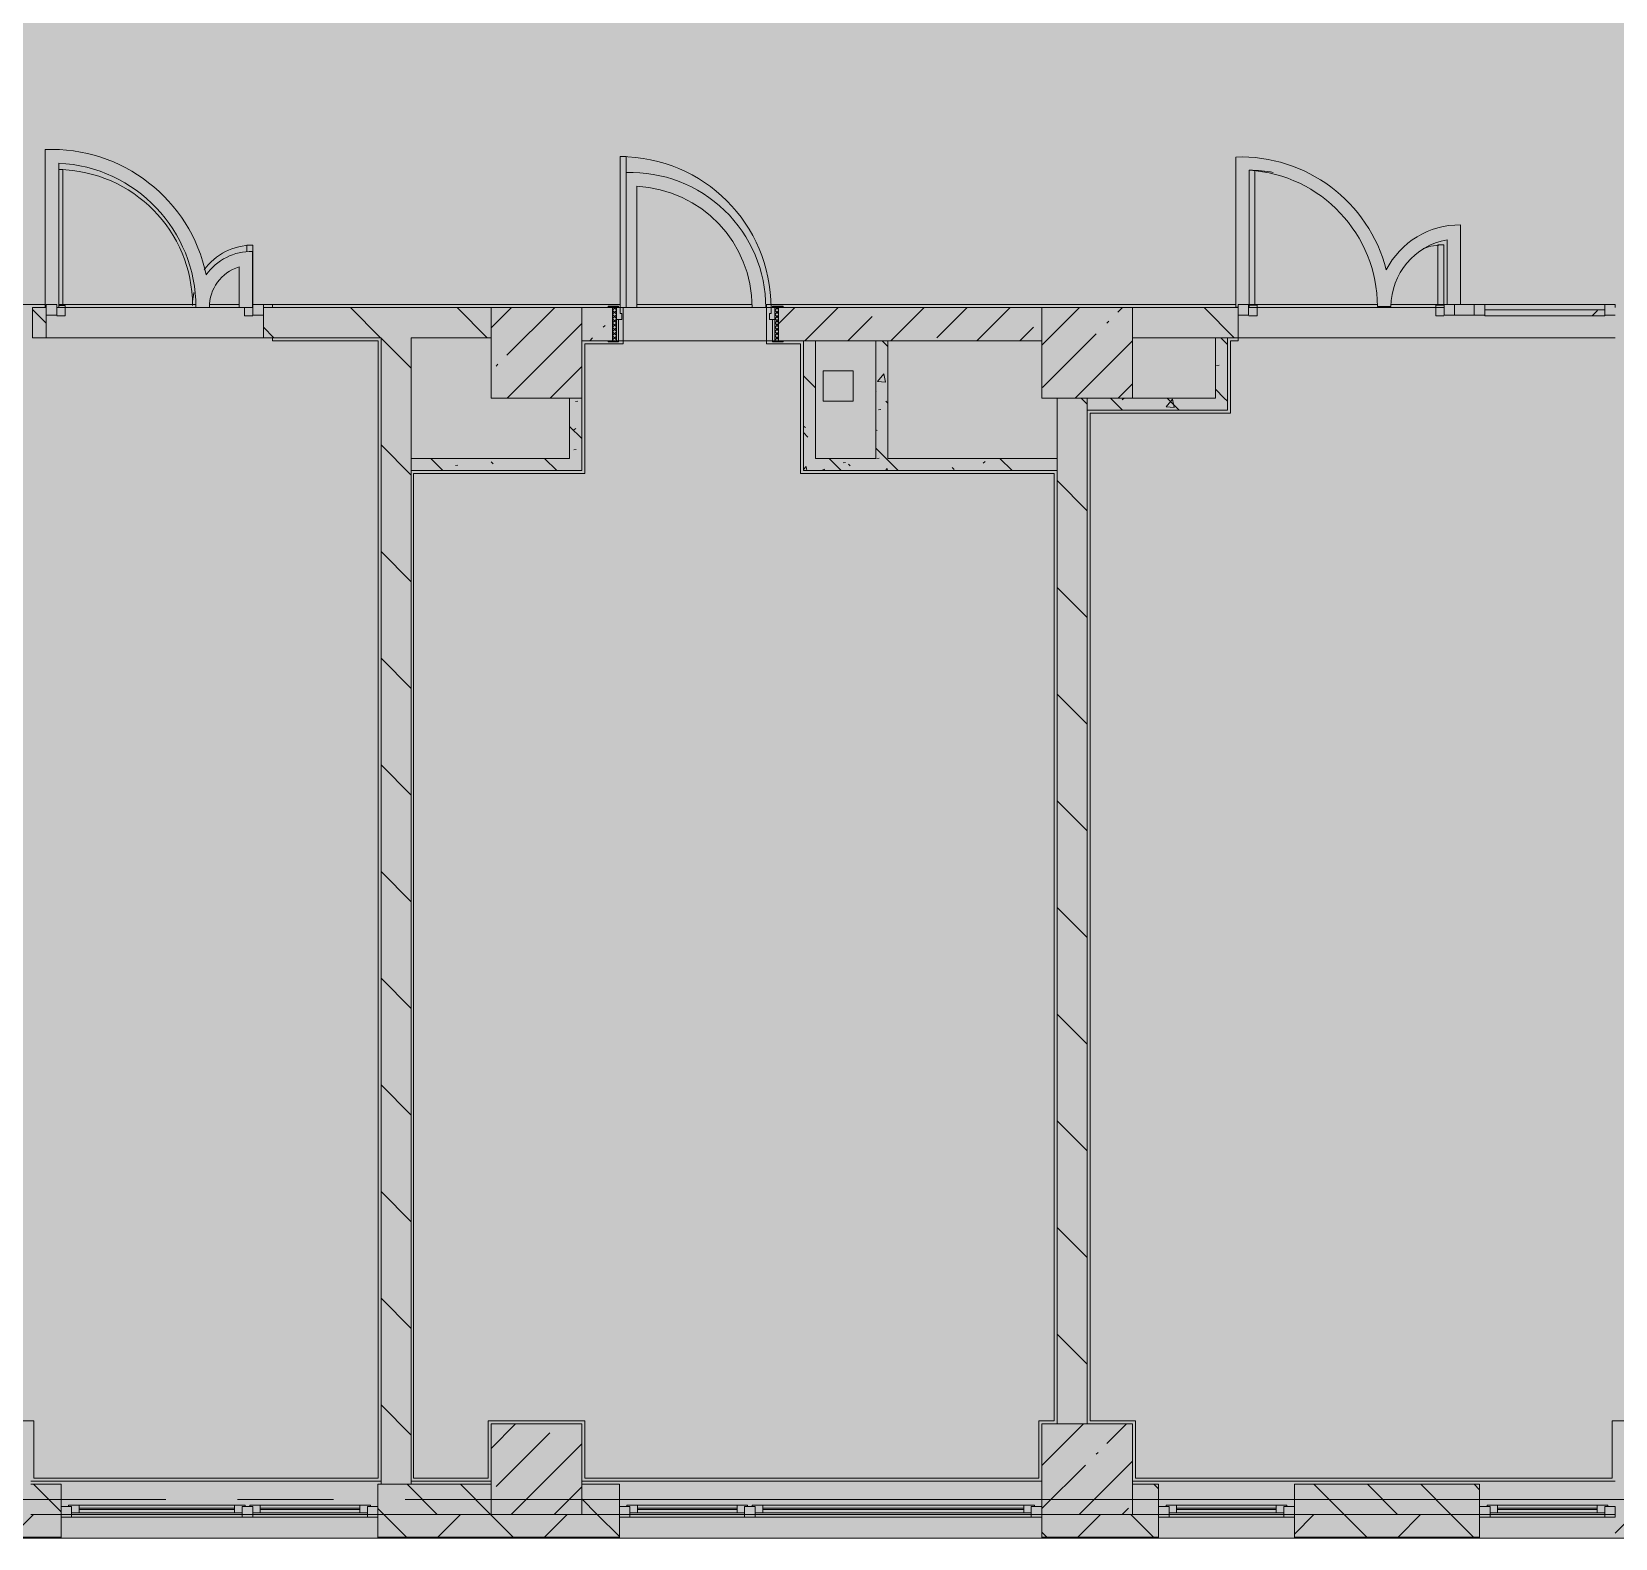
# Model space of a CAD drawing. Header units: millimetres. Extents: x 2623 to 211276, y -8553 to 29000.
# Drawn here: x 106781 to 117276, y -258 to 9728 of the extents above; entities that cross this region are included whole.
import ezdxf

# ---------------------------------------------------------------- set-up
doc = ezdxf.new("R2010")
doc.units = ezdxf.units.MM
doc.linetypes.add('Осевая', pattern=[3175, 635, -476.25, 1587.5, -476.25])
doc.layers.add('A-DETL-GENF-7', color=7, linetype='Continuous', lineweight=9, true_color=0xc0c0c0, transparency=0.4)
for name, color, linetype, lineweight, true_color in [('A-DETL-GENF-8', 7, 'Continuous', 5, 0xb7b7b7), ('A-DOOR-3', 7, 'Continuous', 5, 0xaaaaaa), ('A-DOOR-4', 7, 'Continuous', 5, 0xe2e2e2), ('A-DOOR-5', 7, 'Continuous', 5, 0xb7b7b7), ('A-DOOR-FRAM-3', 7, 'Continuous', 5, 0xe2e2e2), ('A-DOOR-FRAM-4', 7, 'Continuous', 5, 0xaaaaaa), ('A-DOOR-FRAM-5', 7, 'Continuous', 5, 0xb7b7b7), ('A-FLOR-2', 7, 'Continuous', 5, 0xb7b7b7), ('A-GLAZ-2', 7, 'Continuous', 5, 0x737373), ('A-GLAZ-CURT-2', 7, 'Continuous', 5, 0x737373), ('A-GLAZ-CWMG-3', 7, 'Continuous', 5, 0x737373), ('A-WALL-4', 7, 'Continuous', 5, 0x737373), ('A-WALL-5', 7, 'Continuous', 9, 0x737373), ('I-WALL-4', 7, 'Continuous', 5, 0x737373), ('I-WALL-5', 7, 'Continuous', 5, 0x787878), ('S-COLS-1', 7, 'Continuous', 5, 0x737373)]:
    doc.layers.add(name, color=color, linetype=linetype, lineweight=lineweight, true_color=true_color)
for name, color, linetype, lineweight in [('A-GLAZ-CURT-1', 7, 'Continuous', 5), ('A-WALL-3', 7, 'Continuous', 5), ('I-WALL-3', 7, 'Continuous', 5), ('S-COLS-2', 7, 'Continuous', 5), ('Оси', 7, 'Continuous', 9), ('Оси-2', 7, 'Осевая', 9)]:
    doc.layers.add(name, color=color, linetype=linetype, lineweight=lineweight)
pattern_1 = [(135, (84266.1, 0), (-353.5534, -353.5534), [])]
pattern_2 = [(135, (84266.1, 0), (-377.171, -377.171), [533.4, -88.9, 17.78, -88.9]), (135, (84266.1, 376.94), (-377.171, -377.171), []), (50, (84266.1, 0), (637.6445, -55.787), [66.675, -733.425]), (355, (84266.1, 0), (-123.35, 668.699), [53.34, -586.74]), (100.451, (84319.2, -4.65), (514.299, 612.908), [56.665, -623.315]), (46.184, (84266.1, 177.8), (948.776, -147.15), [100.012, -1100.137]), (96.636, (84345.2, 165.5), (830.91, 865.997), [84.998, -934.973]), (351.184, (84266.1, 177.8), (830.918, 865.988), [80.01, -880.11]), (21, (84355, 133.35), (530.651, -357.928), [66.675, -733.425]), (326, (84355, 133.35), (216.308, 644.658), [53.34, -586.74]), (71.451, (84399.2, 103.5), (746.96, 286.724), [56.665, -623.315]), (37.5, (84266.1, 0), (10.8105, 295.9426), [16.764, -562.864, 16.764, -578.866, -588.962]), (37.5, (84266.1, 0), (10.8105, 295.9426), [-1175.258, 16.764, -572.198]), (7.5, (84266.1, 0), (233.869, 350.6318), [16.764, -322.834, 16.764, -549.529, -224.472]), (7.5, (84266.1, 0), (233.869, 350.6318), [-905.891, 16.764, -207.708]), (327.5, (84067.84, 0), (474.5678, -20.0513), [16.764, -205.486, 16.764, -676.656, -920.115]), (327.5, (84067.84, 0), (474.5678, -20.0513), [-915.67, 16.764, -903.351]), (317.5, (83978.94, 0), (518.452, 88.9934), [16.764, -272.161, 16.764, -443.738, -653.415]), (317.5, (83978.94, 0), (518.452, 88.9934), [-749.427, 16.764, -636.651])]

# ---------------------------------------------------------------- blocks, each defined once
blk = doc.blocks.new('BSC_Колонна _Прямоугольная - 600х600-23286269-3_1_1_птичка')
at = {"layer": 'S-COLS-2'}
h = blk.add_hatch(dxfattribs=at)
h.set_pattern_fill('FP_45', color=256, style=0, pattern_type=2)
h.set_pattern_definition([(45, (-29509.74, -7600), (-285.123, 285.123), []), (45, (-29224.6, -7600), (-285.123, 285.123), [504.031, -100.806, 16.764, -84.042])])
h.paths.add_polyline_path([(-300, -300), (300, -300), (300, 300), (-300, 300), (-300, 150)])
at = {"layer": 'S-COLS-1'}
for p, q in [((300, 300), (-300, 300)), ((-300, 300), (-300, -300)), ((300, -300), (300, 300)), ((-300, -300), (300, -300))]:
    blk.add_line(p, q, dxfattribs=at)
blk = doc.blocks.new('BSC_Колонна _Прямоугольная - 600х600-V45-3_1_1_птичка')
at = {"layer": 'S-COLS-2'}
h = blk.add_hatch(dxfattribs=at)
h.set_pattern_fill('FP_51', color=256, style=0, pattern_type=2)
h.set_pattern_definition([(45, (-25860, -200), (-285.123, 285.123), []), (45, (-25574.88, -200), (-285.123, 285.123), [504.031, -100.806, 16.764, -84.042])])
h.paths.add_polyline_path([(-300, -300), (300, -300), (300, 300), (-300, 300)])
at = {"layer": 'S-COLS-1'}
for p, q in [((300, 300), (-300, 300)), ((-300, 300), (-300, -300)), ((300, -300), (300, 300)), ((-300, -300), (300, -300))]:
    blk.add_line(p, q, dxfattribs=at)
blk = doc.blocks.new('BSC_Колонна _Прямоугольная - 600х600-V46-3_1_1_птичка')
at = {"layer": 'S-COLS-2'}
h = blk.add_hatch(dxfattribs=at)
h.set_pattern_fill('FP_52', color=256, style=0, pattern_type=2)
h.set_pattern_definition([(45, (-29509.74, -200), (-285.123, 285.123), []), (45, (-29224.6, -200), (-285.123, 285.123), [504.031, -100.806, 16.764, -84.042])])
h.paths.add_polyline_path([(-300, -300), (300, -300), (300, 300), (-300, 300), (-300, 30)])
at = {"layer": 'S-COLS-1'}
for p, q in [((300, 300), (-300, 300)), ((-300, 300), (-300, -300)), ((300, -300), (300, 300)), ((-300, -300), (300, -300))]:
    blk.add_line(p, q, dxfattribs=at)
blk = doc.blocks.new('BSC_Колонна _Прямоугольная - 600х600-V57-3_1_1_птичка')
at = {"layer": 'S-COLS-2'}
h = blk.add_hatch(dxfattribs=at)
h.set_pattern_fill('FP_64', color=256, style=0, pattern_type=2)
h.set_pattern_definition([(45, (-25860, -7600), (-285.123, 285.123), []), (45, (-25574.88, -7600), (-285.123, 285.123), [504.031, -100.806, 16.764, -84.042])])
h.paths.add_polyline_path([(-300, -300), (300, -300), (300, 300), (-300, 300), (-300, 150)])
at = {"layer": 'S-COLS-1'}
for p, q in [((300, 300), (-300, 300)), ((-300, 300), (-300, -300)), ((300, -300), (300, 300)), ((-300, -300), (300, -300))]:
    blk.add_line(p, q, dxfattribs=at)
blk = doc.blocks.new('120_Окно_СКБ_2Ст - 120_Окно_СКБ_2Ст 2100х2500 _мал створка СЛЕВА_-V61-3_1_1_птичка')
at = {"layer": 'A-GLAZ-2'}
for p, q in [((-1050, -127), (-1050, -57)), ((-1050, -57), (-980, -57)), ((1050, -57), (-1050, -57)), ((-980, -57), (-980, -127)), ((-220, -87), (-980, -87)), ((-980, -87), (-980, -127)), ((-930, -137), (-930, -87)), ((-270, -137), (-270, -87)), ((-220, -127), (-220, -57)), ((-220, -57), (-150, -57)), ((-220, -127), (-220, -87)), ((-150, -57), (-150, -127)), ((980, -87), (-150, -87)), ((-150, -87), (-150, -127)), ((-100, -137), (-100, -87)), ((930, -137), (930, -87)), ((980, -127), (980, -57)), ((980, -57), (1050, -57)), ((980, -127), (980, -87)), ((1050, -57), (1050, -127)), ((-980, -127), (-1050, -127)), ((-1050, -127), (-1000, -127)), ((-980, -127), (-1000, -127)), ((-1000, -127), (-1000, -137)), ((-1000, -137), (-200, -137)), ((-200, -137), (-1000, -137)), ((-930, -107), (-270, -107)), ((-270, -117), (-930, -117)), ((-150, -127), (-220, -127)), ((-200, -127), (-220, -127)), ((-200, -127), (-170, -127)), ((-200, -137), (-200, -127)), ((-150, -127), (-170, -127)), ((-170, -127), (-170, -137)), ((-170, -137), (1000, -137)), ((1000, -137), (-170, -137)), ((-100, -107), (930, -107)), ((930, -117), (-100, -117)), ((1050, -127), (980, -127)), ((1000, -127), (980, -127)), ((1000, -127), (1050, -127)), ((1000, -137), (1000, -127))]:
    blk.add_line(p, q, dxfattribs=at)
blk = doc.blocks.new('120_Окно_СКБ_1Ст - 120_Окно_СКБ_1Ст 900х2500_h_-22445987-3_1_1_птичка')
at = {"layer": 'A-GLAZ-2'}
for p, q in [((-450, -127), (-450, -57)), ((-450, -57), (-380, -57)), ((450, -57), (-450, -57)), ((-380, -57), (-380, -127)), ((380, -87), (-380, -87)), ((-380, -87), (-380, -127)), ((-330, -137), (-330, -87)), ((330, -137), (330, -87)), ((380, -127), (380, -57)), ((380, -57), (450, -57)), ((380, -127), (380, -87)), ((450, -57), (450, -127)), ((-380, -127), (-450, -127)), ((-450, -127), (-400, -127)), ((-380, -127), (-400, -127)), ((-400, -127), (-400, -137)), ((-400, -137), (400, -137)), ((400, -137), (-400, -137)), ((-330, -107), (330, -107)), ((330, -117), (-330, -117)), ((450, -127), (380, -127)), ((400, -127), (380, -127)), ((400, -127), (450, -127)), ((400, -137), (400, -127))]:
    blk.add_line(p, q, dxfattribs=at)
blk = doc.blocks.new('120_Окно_СКБ_2Ст - 120_Окно_СКБ_2Ст 2800х2500_створка_-22445922-3_1_1_птичка')
at = {"layer": 'A-GLAZ-2'}
for p, q in [((-1400, -127), (-1400, -57)), ((-1400, -57), (-1330, -57)), ((1400, -57), (-1400, -57)), ((-1330, -57), (-1330, -127)), ((500, -87), (-1330, -87)), ((-1330, -87), (-1330, -127)), ((-1280, -137), (-1280, -87)), ((450, -137), (450, -87)), ((500, -127), (500, -57)), ((500, -57), (570, -57)), ((500, -127), (500, -87)), ((570, -57), (570, -127)), ((1330, -87), (570, -87)), ((570, -87), (570, -127)), ((620, -137), (620, -87)), ((1280, -137), (1280, -87)), ((1330, -127), (1330, -57)), ((1330, -57), (1400, -57)), ((1330, -127), (1330, -87)), ((1400, -57), (1400, -127)), ((-1330, -127), (-1400, -127)), ((-1400, -127), (-1350, -127)), ((-1330, -127), (-1350, -127)), ((-1350, -127), (-1350, -137)), ((-1350, -137), (520, -137)), ((520, -137), (-1350, -137)), ((-1280, -107), (450, -107)), ((450, -117), (-1280, -117)), ((570, -127), (500, -127)), ((520, -127), (500, -127)), ((520, -127), (550, -127)), ((520, -137), (520, -127)), ((570, -127), (550, -127)), ((550, -127), (550, -137)), ((550, -137), (1350, -137)), ((1350, -137), (550, -137)), ((620, -107), (1280, -107)), ((1280, -117), (620, -117)), ((1400, -127), (1330, -127)), ((1350, -127), (1330, -127)), ((1350, -127), (1400, -127)), ((1350, -137), (1350, -127))]:
    blk.add_line(p, q, dxfattribs=at)
blk = doc.blocks.new('110_Дверь_СКБ_1Ст_Внутренняя1 - Д-4_п__1100x2100h_административные помещения-32218723-3_1_1_птичка')
at = {"layer": 'A-DOOR-3'}
h = blk.add_hatch(dxfattribs=at)
h.set_pattern_fill('FP_37', color=256, style=0, pattern_type=2)
h.set_pattern_definition([(135, (1751.41, 174.685), (-14.14214, -14.14214), []), (225, (1751.41, 174.685), (14.14214, -14.14214), [])])
h.paths.add_polyline_path([(562.5, -110), (562.5, 110), (537.5, 110), (537.5, -110)])
at = {"layer": 'A-DOOR-4'}
h = blk.add_hatch(color=256, dxfattribs=at)
h.paths.add_polyline_path([(537.5, 30), (537.5, 110), (512.5, 110), (512.5, 70), (502.5, 70), (502.5, 30)])
h.paths.add_polyline_path([(-477.5, 30), (-477.5, 70), (-487.5, 70), (-487.5, 110), (-512.5, 110), (-512.5, 30)])
at = {"layer": 'A-DOOR-FRAM-3'}
for points in [[(-447.5, 110), (-447.5, 1110), (-487.5, 1110), (-487.5, 110)], [(-497.5, 110), (-497.5, 118), (-567.5, 118), (-567.5, 110)], [(592.5, 110), (592.5, 118), (522.5, 118), (522.5, 110)], [(-497.5, -110), (-497.5, 30), (-512.5, 30), (-512.5, -110)], [(537.5, -110), (537.5, 30), (522.5, 30), (522.5, -110)], [(-497.5, -118), (-497.5, -110), (-567.5, -110), (-567.5, -118)], [(592.5, -118), (592.5, -110), (522.5, -110), (522.5, -118)]]:
    blk.add_hatch(color=256, dxfattribs=at).paths.add_polyline_path(points)
at = {"layer": 'A-DOOR-FRAM-4'}
h = blk.add_hatch(dxfattribs=at)
h.set_pattern_fill('FP_38', color=256, style=0, pattern_type=2)
h.set_pattern_definition([(45, (-371.384, 174.685), (-14.1421, 14.1421), []), (135, (-371.384, 174.685), (-14.1421, -14.1421), [])])
h.paths.add_polyline_path([(-512.5, -110), (-512.5, 110), (-537.5, 110), (-537.5, -110)])
at = {"layer": 'A-DOOR-5'}
for p, q in [((-487.5, 1110), (-487.5, 110)), ((-447.5, 1110), (-487.5, 1110)), ((-447.5, 110), (-447.5, 1110)), ((-487.5, 110), (-447.5, 110))]:
    blk.add_line(p, q, dxfattribs=at)
blk.add_arc((-487.5, 110), 1000, 360, 90, dxfattribs=at)
at = {"layer": 'A-DOOR-FRAM-5'}
for p, q in [((-497.5, 118), (-567.5, 118)), ((-567.5, 118), (-567.5, 110)), ((-567.5, 110), (-497.5, 110)), ((-512.5, 110), (-537.5, 110)), ((-537.5, 110), (-537.5, -110)), ((-487.5, 110), (-512.5, 110)), ((-512.5, 110), (-512.5, 30)), ((-512.5, -110), (-512.5, 110)), ((-497.5, 110), (-512.5, 110)), ((-512.5, 110), (-512.5, 109)), ((-512.5, 109), (-497.5, 109)), ((-497.5, 110), (-497.5, 118)), ((-497.5, 109), (-497.5, 110)), ((-487.5, 70), (-487.5, 110)), ((512.5, 110), (512.5, 70)), ((537.5, 110), (512.5, 110)), ((592.5, 118), (522.5, 118)), ((522.5, 118), (522.5, 110)), ((537.5, 110), (522.5, 110)), ((522.5, 110), (522.5, 109)), ((522.5, 110), (592.5, 110)), ((522.5, 109), (537.5, 109)), ((537.5, 30), (537.5, 110)), ((562.5, 110), (537.5, 110)), ((537.5, 110), (537.5, -110)), ((537.5, 109), (537.5, 110)), ((562.5, -110), (562.5, 110)), ((592.5, 110), (592.5, 118)), ((-512.5, 30), (-477.5, 30)), ((-497.5, 30), (-512.5, 30)), ((-512.5, 30), (-512.5, -110)), ((-497.5, -110), (-497.5, 30)), ((-477.5, 70), (-487.5, 70)), ((-477.5, 30), (-477.5, 70)), ((512.5, 70), (502.5, 70)), ((502.5, 70), (502.5, 30)), ((502.5, 30), (537.5, 30)), ((537.5, 30), (522.5, 30)), ((522.5, 30), (522.5, -110)), ((537.5, -110), (537.5, 30)), ((-497.5, -110), (-567.5, -110)), ((-567.5, -110), (-567.5, -118)), ((-567.5, -118), (-497.5, -118)), ((-537.5, -110), (-512.5, -110)), ((-512.5, -110), (-497.5, -110)), ((-497.5, -118), (-497.5, -110)), ((522.5, -110), (537.5, -110)), ((592.5, -110), (522.5, -110)), ((522.5, -110), (522.5, -118)), ((522.5, -118), (592.5, -118)), ((537.5, -110), (562.5, -110)), ((592.5, -118), (592.5, -110))]:
    blk.add_line(p, q, dxfattribs=at)
blk = doc.blocks.new('Прямоугольный импост - 50 x 70 мм-31700031-3_1_1_птичка')
at = {"layer": 'A-GLAZ-CWMG-3'}
for p, q in [((-70, 35), (0, 35)), ((-70, -35), (-70, 35)), ((0, -35), (-70, -35)), ((0, -15), (0, -35))]:
    blk.add_line(p, q, dxfattribs=at)
blk = doc.blocks.new('Дверь_Витражная_остекление_ - ДВН_ДАО_Главный вход_1200 в свету-31742133-3_1_1_птичка')
at = {"layer": 'A-DOOR-4'}
for points in [[(-607, 30), (-607, 920), (-643, 925), (-643, 30), (-621, 30)], [(647, 30), (647, 430), (607, 430), (607, 30)]]:
    blk.add_hatch(color=256, dxfattribs=at).paths.add_polyline_path(points)
at = {"layer": 'A-DETL-GENF-8'}
for p, q in [((-607, 30), (-607, 920)), ((647, 430), (607, 430)), ((607, 430), (607, 30)), ((647, 35), (647, 430)), ((-643, 30), (-607, 30)), ((-592, 30), (-643, 30)), ((-592, -40), (-592, 30)), ((592, -40), (592, 30)), ((592, 30), (647, 30)), ((607, 30), (647, 30)), ((-647, -40), (-592, -40)), ((647, -40), (592, -40))]:
    blk.add_line(p, q, dxfattribs=at)
at = {"layer": 'A-DOOR-5'}
blk.add_line((647, 430), (647, 35), dxfattribs=at)
for centre, radius, start, end in [((-647, 30), 895, 79.5087, 89.7197), ((647, 30), 400, 90, 110.0384)]:
    blk.add_arc(centre, radius, start, end, dxfattribs=at)
blk = doc.blocks.new('Системная панель - Стемалит - 40мм-32257327-3_1_1_птичка')
at = {"layer": 'A-GLAZ-CURT-2'}
for p, q in [((65, 35), (-65, 35)), ((-65, 35), (-65, -35)), ((65, -35), (65, 35)), ((-65, -35), (65, -35))]:
    blk.add_line(p, q, dxfattribs=at)
blk = doc.blocks.new('Прямоугольный импост - 50 x 70 мм-31687886-3_1_1_птичка')
at = {"layer": 'A-GLAZ-CWMG-3'}
for p, q in [((-35, 35), (35, 35)), ((-35, -35), (-35, 35)), ((35, 35), (35, -35)), ((35, -35), (-35, -35))]:
    blk.add_line(p, q, dxfattribs=at)
blk = doc.blocks.new('Прямоугольный импост - 50 x 70 мм-31701779-3_1_1_птичка')
at = {"layer": 'A-GLAZ-CWMG-3'}
for p, q in [((0, 35), (-70, 35)), ((-70, 35), (-70, -35)), ((0, -35), (0, 35)), ((-70, -35), (0, -35))]:
    blk.add_line(p, q, dxfattribs=at)
blk = doc.blocks.new('Системная панель - Стекло - 40мм-32257331-3_1_1_птичка')
at = {"layer": 'A-GLAZ-CURT-1'}
h = blk.add_hatch(dxfattribs=at)
h.set_pattern_fill('FP_151', color=256, style=0, pattern_type=2)
h.set_pattern_definition([(45, (-33042.5, -7385), (-1414.21, 1414.21), [1000, -3000]), (45, (-34042.5, -7885), (-1414.21, 1414.21), [3000, -1000]), (45, (-32042.5, -8385), (-1414.21, 1414.21), [1000, -3000])])
h.paths.add_polyline_path([(398, -40), (398, 0), (-398, 0), (-398, -40), (89, -40)])
at = {"layer": 'A-GLAZ-CURT-2'}
for p, q in [((398, 0), (-398, 0)), ((-398, 0), (-398, -40)), ((398, -40), (398, 0)), ((-398, -40), (398, -40))]:
    blk.add_line(p, q, dxfattribs=at)
blk = doc.blocks.new('Прямоугольный импост - 50 x 70 мм-31702100-3_1_1_птичка')
at = {"layer": 'A-GLAZ-CWMG-3'}
for p, q in [((-35, 35), (35, 35)), ((-35, -35), (-35, 35)), ((35, 35), (35, -35)), ((35, -35), (-35, -35))]:
    blk.add_line(p, q, dxfattribs=at)
blk = doc.blocks.new('Прямоугольный импост - 50 x 70 мм-31720914-3_1_1_птичка')
at = {"layer": 'A-GLAZ-CWMG-3'}
blk.add_line((32940, 7920), (32145, 7920), dxfattribs=at)
blk = doc.blocks.new('Прямоугольный импост - 50 x 70 мм-31927764-3_1_1_птичка')
at = {"layer": 'A-GLAZ-CWMG-3'}
for p, q in [((-70, 35), (0, 35)), ((-70, -35), (-70, 35)), ((0, 35), (0, -35)), ((0, -35), (-70, -35))]:
    blk.add_line(p, q, dxfattribs=at)
blk = doc.blocks.new('Дверь_Витражная_остекление_ - ДВН_ДАО_Главный вход_1200 в свету Д-22 _п_-V190-3_1_1_птичка')
at = {"layer": 'A-DOOR-4'}
for points in [[(-636, 30), (-610, 30), (-610, 930), (-636, 930)], [(648, 30), (650, 35), (648, 430), (610, 430), (610, 386), (648, 388), (648, 35)]]:
    blk.add_hatch(color=256, dxfattribs=at).paths.add_polyline_path(points)
at = {"layer": 'A-DETL-GENF-8'}
for p, q in [((-610, 930), (-636, 930)), ((-610, 30), (-610, 930)), ((650, 430), (610, 430)), ((610, 430), (610, 386)), ((650, 35), (650, 430)), ((-636, 30), (-610, 30)), ((-595, 30), (-636, 30)), ((-595, -40), (-595, 30)), ((595, -40), (595, 16)), ((-650, -40), (-595, -40)), ((650, -40), (595, -40))]:
    blk.add_line(p, q, dxfattribs=at)
at = {"layer": 'A-DOOR-5'}
blk.add_line((650, 430), (650, 35), dxfattribs=at)
for centre, radius, start, end in [((-650, 30), 900, 360, 89.1007), ((650, 30), 400, 90, 144.0144), ((650, 30), 400, 167.5043, 180)]:
    blk.add_arc(centre, radius, start, end, dxfattribs=at)

msp = doc.modelspace()

# ---------------------------------------------------------------- hatches: boundary and pattern name
at = {"layer": 'A-DETL-GENF-7'}
msp.add_hatch(color=256, dxfattribs=at).paths.add_polyline_path([(120626.5, -258), (122576.1, -258), (122576.1, 15358), (83998.1, 15358), (83998.1, -258), (119694.3, -258)])
at = {"layer": 'A-WALL-3'}
h = msp.add_hatch(dxfattribs=at)
h.set_pattern_fill('FP_69', color=256, style=0, pattern_type=2)
h.set_pattern_definition([(135, (84266.1, 0), (-176.7767, -176.7767), [])])
h.paths.add_polyline_path([(115965.5, -100), (116376.1, -100), (116376.1, 100), (115148.9, 100), (115148.9, -100)])
h.paths.add_polyline_path([(122256.1, -100), (122256.1, 100), (121689.1, 100), (121689.1, -100)])
h.paths.add_polyline_path([(114248.9, -100), (114248.9, 100), (114075.8, 100), (114075.8, -100), (114101.1, -100)])
h.paths.add_polyline_path([(120626.5, -100), (120789.1, -100), (120789.1, 100), (120236.1, 100), (120236.1, -100)])
h.paths.add_polyline_path([(117876.1, -100), (118136.1, -100), (118136.1, 100), (117876.1, 100), (117876.1, 39.5)])
h.paths.add_polyline_path([(103846.8, -100), (104976.1, -100), (104976.1, 100), (103626.1, 100), (103626.1, -100)])
h.paths.add_polyline_path([(101050.2, -100), (101526.1, -100), (101526.1, 100), (100776.1, 100), (100776.1, -100)])
h.paths.add_polyline_path([(109076.1, -100), (109826.1, -100), (109826.1, 100), (109076.1, 100)])
h.paths.add_polyline_path([(110426.1, -100), (110675.8, -100), (110675.8, 100), (110426.1, 100), (110426.1, -63.8)])
h.paths.add_polyline_path([(106976.1, -100), (106976.1, 100), (106776.1, 100), (106776.1, -100)])
h.paths.add_polyline_path([(106176.1, -100), (106176.1, 100), (105876.1, 100), (105876.1, -100)])
h.paths.add_polyline_path([(99876.1, -100), (99876.1, 100), (99126.1, 100), (99126.1, -100)])
h.paths.add_polyline_path([(94625.8, -100), (95376.1, -100), (95376.1, 100), (94625.8, 100)])
h.paths.add_polyline_path([(96276.1, -100), (96426.1, -100), (96426.1, 100), (96276.1, 100)])
h.paths.add_polyline_path([(91926.1, -100), (91926.1, 100), (91096.1, 100), (91096.1, -100), (91728.2, -100)])
h = msp.add_hatch(dxfattribs=at)
h.set_pattern_fill('FP_71', color=256, style=0, pattern_type=2)
h.set_pattern_definition([(45, (84266.1, 0), (-353.5534, 353.5534), []), (135, (84266.1, 0), (-353.5534, -353.5534), [])])
h.paths.add_polyline_path([(114101.1, -250), (114248.9, -250), (114248.9, -100), (113475.8, -100), (113475.8, -250), (114075.8, -250)])
h.paths.add_polyline_path([(115148.9, -250), (116376.1, -250), (116376.1, -100), (115148.9, -100)])
h.paths.add_polyline_path([(122576.1, -250), (122576.1, -100), (121689.1, -100), (121689.1, -250), (122490.9, -250)])
h.paths.add_polyline_path([(117276.1, -250), (118136.1, -250), (118136.1, -100), (117276.1, -100)])
h.paths.add_polyline_path([(120626.5, -250), (120789.1, -250), (120789.1, -100), (120236.1, -100), (120236.1, -250)])
h.paths.add_polyline_path([(105876.1, -250), (106976.1, -250), (106976.1, -100), (105876.1, -100)])
h.paths.add_polyline_path([(110426.1, -250), (110675.8, -250), (110675.8, -100), (109076.1, -100), (109076.1, -250), (110372.3, -250)])
h.paths.add_polyline_path([(99126.1, -250), (99876.1, -250), (99876.1, -100), (99126.1, -100)])
h.paths.add_polyline_path([(100776.1, -250), (101526.1, -250), (101526.1, -100), (100776.1, -100)])
h.paths.add_polyline_path([(103626.1, -250), (104976.1, -250), (104976.1, -100), (103626.1, -100)])
h.paths.add_polyline_path([(96389.2, -250), (97026.1, -250), (97026.1, -100), (96276.1, -100), (96276.1, -250)])
h.paths.add_polyline_path([(94625.8, -250), (95376.1, -250), (95376.1, -100), (94625.8, -100)])
h.paths.add_polyline_path([(87067.1, -250), (87996.1, -250), (87996.1, -100), (84006.1, -100), (84006.1, -250), (85202.7, -250)])
h.paths.add_polyline_path([(92525.8, -250), (92525.8, -100), (91096.1, -100), (91096.1, -250), (91728.2, -250)])
at = {"layer": 'I-WALL-3'}
h = msp.add_hatch(dxfattribs=at)
h.set_pattern_fill('FP_70', color=256, style=0, pattern_type=2)
h.set_pattern_definition(pattern_1)
h.paths.add_polyline_path([(109296.8, 7700), (109826.1, 7700), (109826.1, 7900), (108317.1, 7900), (108317.1, 7700), (109096.8, 7700)])
h.paths.add_polyline_path([(106786.1, 7700), (106877.1, 7700), (106877.1, 7900), (106786.1, 7900), (106786.1, 7750.3)])
h = msp.add_hatch(dxfattribs=at)
h.set_pattern_fill('FP_67', color=256, style=0, pattern_type=2)
h.set_pattern_definition([(45, (84266.1, 0), (-285.123, 285.123), []), (45, (84551.2, 0), (-285.123, 285.123), [504.031, -100.806, 16.764, -84.042])])
h.paths.add_polyline_path([(111761.1, 7680), (113475.8, 7680), (113475.8, 7900), (111731.1, 7900), (111731.1, 7680)])
h.paths.add_polyline_path([(110631.1, 7680), (110631.1, 7900), (110426.1, 7900), (110426.1, 7680), (110601.1, 7680)])
h = msp.add_hatch(dxfattribs=at)
h.set_pattern_fill('FP_70', color=256, style=0, pattern_type=2)
h.set_pattern_definition(pattern_1)
h.paths.add_polyline_path([(121556.1, 7700), (122256.1, 7700), (122256.1, 7900), (120276.1, 7900), (120276.1, 7830), (119076.1, 7830), (119076.1, 7900), (117876.1, 7900), (117876.1, 7700), (121476.1, 7700)])
h.paths.add_polyline_path([(114776.1, 7700), (114776.1, 7900), (114075.8, 7900), (114075.8, 7700), (114705.8, 7700)])
h = msp.add_hatch(dxfattribs=at)
h.set_pattern_fill('FP_70', color=256, style=0, pattern_type=2)
h.set_pattern_definition(pattern_1)
h.paths.add_polyline_path([(109296.8, 100), (109296.8, 7700), (109096.8, 7700), (109096.8, 100)])
h = msp.add_hatch(dxfattribs=at)
h.set_pattern_fill('FP_70', color=256, style=0, pattern_type=2)
h.set_pattern_definition(pattern_1)
h.paths.add_polyline_path([(113773.7, 500), (113776.8, 500), (113776.8, 7300), (113576.8, 7300), (113576.8, 500)])
at = {"layer": 'I-WALL-5'}
h = msp.add_hatch(dxfattribs=at)
h.set_pattern_fill('FP_75', color=256, style=0, pattern_type=2)
h.set_pattern_definition(pattern_2)
h.paths.add_polyline_path([(111975.8, 6820), (111975.8, 7680), (111895.8, 7680), (111895.8, 6820)])
h = msp.add_hatch(dxfattribs=at)
h.set_pattern_fill('FP_75', color=256, style=0, pattern_type=2)
h.set_pattern_definition(pattern_2)
h.paths.add_polyline_path([(112455.8, 6900), (112455.8, 7680), (112375.8, 7680), (112375.8, 6900)])
h = msp.add_hatch(dxfattribs=at)
h.set_pattern_fill('FP_75', color=256, style=0, pattern_type=2)
h.set_pattern_definition(pattern_2)
h.paths.add_polyline_path([(114705.8, 7300), (114705.8, 7700), (114625.8, 7700), (114625.8, 7300)])
h = msp.add_hatch(dxfattribs=at)
h.set_pattern_fill('FP_75', color=256, style=0, pattern_type=2)
h.set_pattern_definition(pattern_2)
h.paths.add_polyline_path([(110426.1, 6820), (110426.1, 7300), (110346.1, 7300), (110346.1, 6820)])
h = msp.add_hatch(dxfattribs=at)
h.set_pattern_fill('FP_75', color=256, style=0, pattern_type=2)
h.set_pattern_definition(pattern_2)
h.paths.add_polyline_path([(114075.8, 7220), (114705.8, 7220), (114705.8, 7300), (113776.8, 7300), (113776.8, 7220)])
h = msp.add_hatch(dxfattribs=at)
h.set_pattern_fill('FP_75', color=256, style=0, pattern_type=2)
h.set_pattern_definition(pattern_2)
h.paths.add_polyline_path([(110346.1, 6820), (110346.1, 6900), (109296.8, 6900), (109296.8, 6820), (109440, 6820)])
h = msp.add_hatch(dxfattribs=at)
h.set_pattern_fill('FP_75', color=256, style=0, pattern_type=2)
h.set_pattern_definition(pattern_2)
h.paths.add_polyline_path([(113576.8, 6820), (113576.8, 6900), (111975.8, 6900), (111975.8, 6820), (113168.9, 6820)])

# ---------------------------------------------------------------- linework, layer by layer
at = {"layer": 'A-FLOR-2'}
for p, q in [((106871, 8947.1), (106871, 7900)), ((106961, 7900), (106961, 8856.8)), ((114760.4, 8897.4), (114760.4, 7903)), ((114850.4, 7903), (114850.4, 8809.8)), ((110791.1, 7900), (110791.1, 8704)), ((116250.6, 7920), (116250.6, 8446.9)), ((116160.6, 8349.4), (116160.6, 7920)), ((108245.1, 7900), (108245.1, 8271.9)), ((108155.1, 8169.4), (108155.1, 7900)), ((106871, 7920), (99435.4, 7920)), ((106947.1, 7900), (106961, 7900)), ((106961, 7920), (107868.1, 7920)), ((107869.1, 7900), (107959.1, 7900)), ((107961, 7920), (108155.1, 7920)), ((108155.1, 7900), (108245.1, 7900)), ((110681.1, 7920), (108245.1, 7920)), ((108376.1, 7900), (108376.1, 7920)), ((110701.1, 7900), (110701.1, 7660)), ((110721.1, 7900), (110791.1, 7900)), ((110791.1, 7920), (111554.9, 7920)), ((111556.1, 7900), (111646.1, 7900)), ((114760.4, 7920), (111644.9, 7920)), ((111651.1, 7660), (111651.1, 7920)), ((114760.4, 7903), (114776.1, 7903)), ((114850.4, 7920), (115698.3, 7920)), ((115699.1, 7906.5), (115789.1, 7906.5)), ((115790.2, 7920), (116141.1, 7920)), ((108376.1, 7680), (108376.1, 7700)), ((109076.8, 7680), (108376.1, 7680)), ((109076.8, 140), (109076.8, 7680)), ((114776.1, 7680), (114725.8, 7680)), ((114725.8, 7680), (114725.8, 7200)), ((114776.1, 7700), (114776.1, 7680)), ((110701.1, 7660), (110447.1, 7660)), ((110447.1, 7660), (110447.1, 6800)), ((111875.8, 7660), (111651.1, 7660)), ((111875.8, 6800), (111875.8, 7660)), ((112026.1, 7480), (112226.1, 7480)), ((112026.1, 7280), (112026.1, 7480)), ((112226.1, 7480), (112226.1, 7280)), ((112226.1, 7280), (112026.1, 7280)), ((114725.8, 7200), (113796.8, 7200)), ((113796.8, 7200), (113796.8, 520)), ((110447.1, 6800), (109312.1, 6800)), ((109312.1, 6800), (109312.1, 140)), ((113556.8, 6800), (111875.8, 6800)), ((113556.8, 520), (113556.8, 6800)), ((106156.1, 520), (106796.1, 520)), ((106796.1, 520), (106796.1, 140)), ((109807.1, 140), (109807.1, 520)), ((109807.1, 520), (110446.1, 520)), ((110446.1, 520), (110446.1, 140)), ((113455.8, 140), (113455.8, 520)), ((113455.8, 520), (113556.8, 520)), ((113796.8, 520), (114095.8, 520)), ((114095.8, 520), (114095.8, 140)), ((117256.1, 140), (117256.1, 520)), ((117256.1, 520), (117896.1, 520)), ((106796.1, 140), (109076.8, 140)), ((109312.1, 140), (109807.1, 140)), ((110446.1, 140), (113455.8, 140)), ((114095.8, 140), (117256.1, 140))]:
    msp.add_line(p, q, dxfattribs=at)
for centre, radius, start, end in [((106914.1, 7903), 1045, 11.78406, 92.36409), ((106914.1, 7903), 955, 359.82001, 87.18541), ((114794.1, 7903), 995, 14.33829, 91.93805), ((110751.1, 7900), 895, 0, 91.92148), ((114794.1, 7906.5), 905, 360, 86.42904), ((110751.1, 7900), 805, 360, 87.15183), ((116243.1, 7903), 544, 89.21005, 153.06648), ((116243.1, 7903), 454, 100.46985, 179.55829), ((108238.1, 7903), 369, 88.91556, 144.66492), ((108238.1, 7903), 279, 107.31049, 180.6161)]:
    msp.add_arc(centre, radius, start, end, dxfattribs=at)
at = {"layer": 'A-WALL-4'}
for p, q in [((106976.1, 100), (106776.1, 100)), ((106976.1, -258), (106976.1, 100)), ((109096.8, 100), (109076.1, 100)), ((109076.1, 100), (109076.1, -258)), ((109826.1, 100), (109296.8, 100)), ((110675.8, 100), (110426.1, 100)), ((110675.8, -258), (110675.8, 100)), ((114248.9, 100), (114075.8, 100)), ((114248.9, -258), (114248.9, 100)), ((116376.1, 100), (115148.9, 100)), ((115148.9, 100), (115148.9, -258)), ((116376.1, -258), (116376.1, 100)), ((106976.1, -100), (109076.1, -100)), ((110675.8, -100), (113475.8, -100)), ((113475.8, -100), (113475.8, -258)), ((114248.9, -100), (115148.9, -100)), ((116376.1, -100), (117276.1, -100)), ((83998.1, -258), (114248.9, -258)), ((120789.1, -258), (114248.9, -258))]:
    msp.add_line(p, q, dxfattribs=at)
at = {"layer": 'A-WALL-5'}
for p, q in [((111975.8, 7680), (111895.8, 7680)), ((112455.8, 7680), (112375.8, 7680)), ((114705.8, 7700), (114625.8, 7700)), ((113776.8, 7300), (113776.8, 7220)), ((109296.8, 6900), (109296.8, 6820)), ((113576.8, 6820), (113576.8, 6900)), ((109096.8, 100), (109296.8, 100)), ((106776.1, -100), (106976.1, -100)), ((109076.1, -100), (109826.1, -100)), ((110426.1, -100), (110675.8, -100)), ((114075.8, -100), (114248.9, -100)), ((115148.9, -100), (116376.1, -100)), ((105876.1, -250), (106976.1, -250)), ((105876.1, -253), (106976.1, -253)), ((109076.1, -250), (110675.8, -250)), ((109076.1, -253), (110675.8, -253)), ((113475.8, -250), (114248.9, -250)), ((113475.8, -253), (114248.9, -253)), ((115148.9, -250), (116376.1, -250)), ((115148.9, -253), (116376.1, -253))]:
    msp.add_line(p, q, dxfattribs=at)
at = {"layer": 'I-WALL-4'}
for p, q in [((106877.1, 7900), (106786.1, 7900)), ((106786.1, 7900), (106786.1, 7700)), ((106877.1, 7700), (106877.1, 7900)), ((106961, 7900), (107869.1, 7900)), ((107959.1, 7900), (108155.1, 7900)), ((109826.1, 7900), (108317.1, 7900)), ((108317.1, 7900), (108317.1, 7700)), ((110601.1, 7900), (110426.1, 7900)), ((110791.1, 7900), (111556.1, 7900)), ((111646.1, 7900), (111681.1, 7900)), ((113475.8, 7900), (111761.1, 7900)), ((114776.1, 7900), (114075.8, 7900)), ((114776.1, 7700), (114776.1, 7900)), ((114846.1, 7900), (116141.1, 7900)), ((109096.8, 7700), (106786.1, 7700)), ((109096.8, 7700), (109096.8, 100)), ((109296.8, 6900), (109296.8, 7700)), ((109296.8, 7700), (109826.1, 7700)), ((110426.1, 7680), (110601.1, 7680)), ((111691.1, 7680), (110671.1, 7680)), ((111761.1, 7680), (111895.8, 7680)), ((111895.8, 7680), (111895.8, 6820)), ((111975.8, 7680), (112375.8, 7680)), ((111975.8, 6900), (111975.8, 7680)), ((112375.8, 7680), (112375.8, 6900)), ((112455.8, 7680), (113475.8, 7680)), ((112455.8, 6900), (112455.8, 7680)), ((114075.8, 7700), (114625.8, 7700)), ((114625.8, 7700), (114625.8, 7300)), ((114705.8, 7220), (114705.8, 7700)), ((117276.1, 7700), (114705.8, 7700)), ((110346.1, 7300), (110346.1, 6900)), ((110426.1, 6820), (110426.1, 7300)), ((113576.8, 7300), (113576.8, 6900)), ((114625.8, 7300), (114075.8, 7300)), ((113776.8, 500), (113776.8, 7220)), ((113776.8, 7220), (114705.8, 7220)), ((110346.1, 6900), (109296.8, 6900)), ((112375.8, 6900), (111975.8, 6900)), ((113576.8, 6900), (112455.8, 6900)), ((109296.8, 100), (109296.8, 6820)), ((109296.8, 6820), (110426.1, 6820)), ((111895.8, 6820), (113576.8, 6820)), ((113576.8, 6820), (113576.8, 500)), ((106776.1, 120), (109097.4, 120)), ((109296.8, 120), (109826.1, 120)), ((110426.1, 120), (113475.8, 120)), ((114075.8, 120), (117276.1, 120))]:
    msp.add_line(p, q, dxfattribs=at)
at = {"layer": 'Оси'}
msp.add_line((110526.1, 0), (123026.1, 0), dxfattribs=at)
at = {"layer": 'Оси-2'}
msp.add_line((92270.6, 0), (110526.1, 0), dxfattribs=at)

# ---------------------------------------------------------------- block references
at = {"layer": 'A-DOOR-5'}
for name, p in [('110_Дверь_СКБ_1Ст_Внутренняя1 - Д-4_п__1100x2100h_административные помещения-32218723-3_1_1_птичка', (111168.6, 7790)), ('Дверь_Витражная_остекление_ - ДВН_ДАО_Главный вход_1200 в свету Д-22 _п_-V190-3_1_1_птичка', (107597.1, 7884)), ('Дверь_Витражная_остекление_ - ДВН_ДАО_Главный вход_1200 в свету-31742133-3_1_1_птичка', (115493.6, 7885))]:
    msp.add_blockref(name, p, dxfattribs=at)
at = {"layer": 'A-GLAZ-2', "rotation": 180}
for name, p in [('120_Окно_СКБ_2Ст - 120_Окно_СКБ_2Ст 2100х2500 _мал створка СЛЕВА_-V61-3_1_1_птичка', (108026.1, -175)), ('120_Окно_СКБ_2Ст - 120_Окно_СКБ_2Ст 2800х2500_створка_-22445922-3_1_1_птичка', (112075.8, -175)), ('120_Окно_СКБ_1Ст - 120_Окно_СКБ_1Ст 900х2500_h_-22445987-3_1_1_птичка', (114698.9, -175)), ('120_Окно_СКБ_1Ст - 120_Окно_СКБ_1Ст 900х2500_h_-22445987-3_1_1_птичка', (116826.1, -175))]:
    msp.add_blockref(name, p, dxfattribs=at)
at = {"layer": 'A-GLAZ-CURT-2'}
for name, p in [('Системная панель - Стемалит - 40мм-32257327-3_1_1_птичка', (116276.1, 7885)), ('Системная панель - Стекло - 40мм-32257331-3_1_1_птичка', (116808.6, 7885))]:
    msp.add_blockref(name, p, dxfattribs=at)
at = {"layer": 'A-GLAZ-CWMG-3', "rotation": 180}
for p in [(106877.1, 7884), (114776.1, 7885)]:
    msp.add_blockref('Прямоугольный импост - 50 x 70 мм-31701779-3_1_1_птичка', p, dxfattribs=at)
at = {"layer": 'A-GLAZ-CWMG-3', "extrusion": (0, 0, -1), "rotation": 180}
for name, p in [('Прямоугольный импост - 50 x 70 мм-31927764-3_1_1_птичка', (-108317.1, 7884)), ('Прямоугольный импост - 50 x 70 мм-31687886-3_1_1_птичка', (-116176.1, 7885)), ('Прямоугольный импост - 50 x 70 мм-31702100-3_1_1_птичка', (-116376.1, 7885)), ('Прямоугольный импост - 50 x 70 мм-31700031-3_1_1_птичка', (-117276.1, 7885))]:
    msp.add_blockref(name, p, dxfattribs=at)
at = {"layer": 'A-GLAZ-CWMG-3'}
msp.add_blockref('Прямоугольный импост - 50 x 70 мм-31720914-3_1_1_птичка', (84266.1, 0), dxfattribs=at)
at = {"layer": 'S-COLS-1'}
for name, p in [('BSC_Колонна _Прямоугольная - 600х600-V57-3_1_1_птичка', (110126.1, 7600)), ('BSC_Колонна _Прямоугольная - 600х600-23286269-3_1_1_птичка', (113775.8, 7600)), ('BSC_Колонна _Прямоугольная - 600х600-V45-3_1_1_птичка', (110126.1, 200)), ('BSC_Колонна _Прямоугольная - 600х600-V46-3_1_1_птичка', (113775.8, 200))]:
    msp.add_blockref(name, p, dxfattribs=at)

doc.saveas('drawing.dxf')
